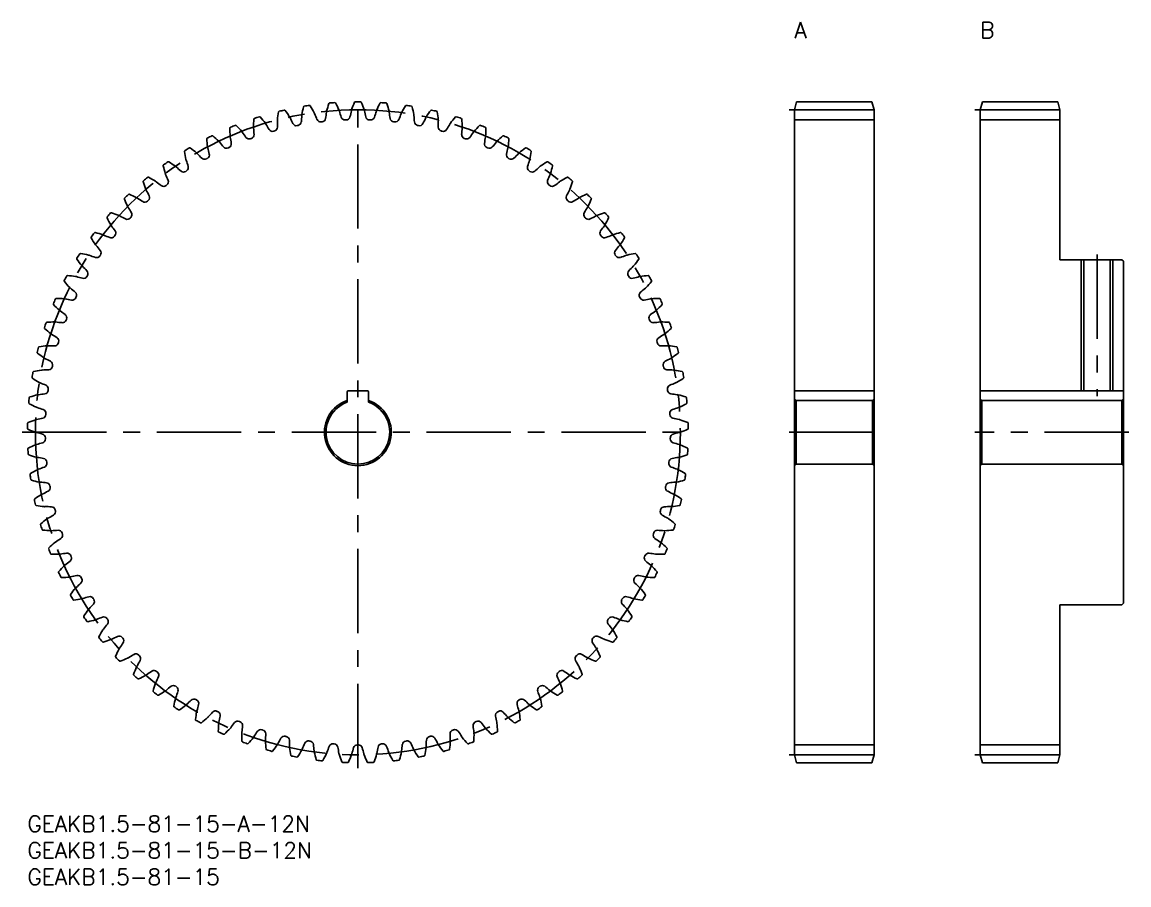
# Model space of a CAD drawing. Extents: x -1 to 207, y -13 to 150.
import ezdxf

# ---------------------------------------------------------------- set-up
doc = ezdxf.new("R2010")
doc.units = 0
doc.header["$LTSCALE"] = 0.5
doc.linetypes.add('CENTER', pattern=[50.8, 31.75, -6.35, 6.35, -6.35])
for name, color, linetype in [('MSM_CENTER', 1, 'CENTER'), ('MSM_CONTINUOUS', 7, 'CONTINUOUS'), ('MSM_NARROW', 5, 'CONTINUOUS'), ('MSM_PART_NUMBER', 7, 'CONTINUOUS')]:
    doc.layers.add(name, color=color, linetype=linetype)
doc.styles.get("Standard").update_dxf_attribs({"font": 'txt.shx', "height": 1, "bigfont": 'bigfont.shx'})

# ---------------------------------------------------------------- blocks, each defined once
blk = doc.blocks.new('*U2')
at = {"layer": 'MSM_PART_NUMBER'}
blk.add_text('GEAKB1.5-81-15-A-12N', height=3, dxfattribs=at).set_placement((0, -3))
blk = doc.blocks.new('*U3')
at = {"layer": 'MSM_PART_NUMBER'}
blk.add_text('GEAKB1.5-81-15-B-12N', height=3, dxfattribs=at).set_placement((0, -8))
blk = doc.blocks.new('*U4')
at = {"layer": 'MSM_PART_NUMBER'}
blk.add_text('GEAKB1.5-81-15', height=3, dxfattribs=at).set_placement((0, -13))
blk = doc.blocks.new('*U5')
at = {"layer": 'MSM_PART_NUMBER'}
blk.add_text('B', height=3, dxfattribs=at).set_placement((179.5, 146.5))
blk = doc.blocks.new('*U6')
at = {"layer": 'MSM_PART_NUMBER'}
blk.add_text('A', height=3, dxfattribs=at).set_placement((144.5, 146.5))

msp = doc.modelspace()

# ---------------------------------------------------------------- linework, layer by layer
at = {"layer": 'MSM_CENTER'}
for p, q in [((62.25, 9), (62.25, 135.5)), ((143.5, 133), (160.5, 133)), ((178.5, 133), (195.5, 133)), ((201.5, 105.75), (201.5, 79.05)), ((-1, 72.25), (125.5, 72.25)), ((143.5, 72.25), (160.5, 72.25)), ((207.5, 72.25), (178.5, 72.25)), ((143.5, 11.5), (160.5, 11.5)), ((178.5, 11.5), (195.5, 11.5))]:
    msp.add_line(p, q, dxfattribs=at)
msp.add_circle((62.25, 72.25), 60.75, dxfattribs=at)
at = {"layer": 'MSM_CONTINUOUS'}
for p, q in [((144.9, 134.5), (144.5, 133)), ((159.1, 134.5), (144.9, 134.5)), ((159.5, 133), (159.1, 134.5)), ((179.9, 134.5), (179.5, 133)), ((194.1, 134.5), (179.9, 134.5)), ((194.5, 133), (194.1, 134.5)), ((144.5, 133), (144.5, 11.5)), ((159.5, 11.5), (159.5, 133)), ((179.5, 133), (179.5, 11.5)), ((194.5, 104.75), (194.5, 133)), ((159.5, 131.12), (144.5, 131.12)), ((194.5, 131.12), (179.5, 131.12)), ((206.2, 104.75), (194.5, 104.75)), ((199.04, 104.75), (199.04, 80.05)), ((203.96, 104.75), (203.96, 80.05)), ((206.5, 104.45), (206.2, 104.75)), ((206.5, 40.05), (206.5, 104.45)), ((60.25, 77.91), (60.25, 79.85)), ((60.45, 80.05), (64.05, 80.05)), ((64.25, 79.85), (64.25, 77.91)), ((159.5, 80.05), (144.5, 80.05)), ((206.5, 80.05), (179.5, 80.05)), ((144.8, 78.25), (144.5, 78.55)), ((159.2, 78.25), (144.8, 78.25)), ((144.8, 78.25), (144.8, 66.25)), ((159.5, 78.55), (159.2, 78.25)), ((159.2, 78.25), (159.2, 66.25)), ((179.8, 78.25), (179.5, 78.55)), ((206.2, 78.25), (179.8, 78.25)), ((179.8, 78.25), (179.8, 66.25)), ((206.5, 78.55), (206.2, 78.25)), ((206.2, 78.25), (206.2, 66.25)), ((144.8, 66.25), (144.5, 65.95)), ((159.2, 66.25), (144.8, 66.25)), ((159.5, 65.95), (159.2, 66.25)), ((179.8, 66.25), (179.5, 65.95)), ((206.2, 66.25), (179.8, 66.25)), ((206.5, 65.95), (206.2, 66.25)), ((194.5, 11.5), (194.5, 39.75)), ((194.5, 39.75), (206.2, 39.75)), ((206.2, 39.75), (206.5, 40.05)), ((159.5, 13.38), (144.5, 13.38)), ((194.5, 13.38), (179.5, 13.38)), ((144.9, 10), (144.5, 11.5)), ((159.5, 11.5), (159.1, 10)), ((179.9, 10), (179.5, 11.5)), ((194.5, 11.5), (194.1, 10)), ((159.1, 10), (144.9, 10)), ((194.1, 10), (179.9, 10))]:
    msp.add_line(p, q, dxfattribs=at)
for centre, radius, start, end in [((71.64, 128.56), 20.25, 165.6987, 170), ((52.17, 133.53), 0.15, 99.3455, 165.6987), ((62.25, 72.25), 62.25, 98.4326, 99.3451), ((53.14, 133.68), 0.15, 32.0791, 98.4326), ((36.11, 123), 20.25, 27.7778, 32.0791), ((75.98, 127.66), 20.25, 161.2543, 165.5556), ((56.94, 134.12), 0.15, 94.9011, 161.2543), ((62.25, 72.25), 62.25, 93.9882, 94.9007), ((57.93, 134.2), 0.15, 27.6348, 93.9882), ((40.12, 124.88), 20.25, 23.3333, 27.6346), ((80.23, 126.43), 20.25, 156.8098, 161.1111), ((61.76, 134.35), 0.15, 90.4566, 156.8098), ((62.25, 72.25), 62.25, 89.5438, 90.4562), ((62.74, 134.35), 0.15, 23.19, 89.5437), ((44.27, 126.43), 20.25, 18.8889, 23.1902), ((84.38, 124.88), 20.25, 152.3654, 156.6667), ((66.57, 134.2), 0.15, 86.0118, 152.3654), ((62.25, 72.25), 62.25, 85.0993, 86.0118), ((67.56, 134.12), 0.15, 18.7457, 85.0993), ((48.52, 127.66), 20.25, 14.4444, 18.7457), ((88.39, 123), 20.25, 147.9209, 152.2222), ((71.36, 133.68), 0.15, 81.5674, 147.9209), ((62.25, 72.25), 62.25, 80.6549, 81.5674), ((72.33, 133.53), 0.15, 14.3013, 80.6549), ((52.86, 128.56), 20.25, 10, 14.3013), ((42.82, 131.23), 0.15, 108.234, 174.5876), ((62.25, 72.25), 62.25, 107.3215, 108.234), ((43.76, 131.53), 0.15, 40.968, 107.3215), ((28.58, 118.36), 20.25, 36.6667, 40.968), ((67.25, 129.12), 20.25, 170.1432, 174.4444), ((47.45, 132.56), 0.15, 103.7899, 170.1431), ((62.25, 72.25), 62.25, 102.8771, 103.7896), ((48.41, 132.79), 0.15, 36.5235, 102.8771), ((32.26, 120.83), 20.25, 32.2222, 36.5235), ((48.34, 130.96), 1.25, 24.3365, 32.2223), ((65.87, 138.89), 18, 204.3365, 208.197), ((33.7, 132.57), 18, 354.0253, 357.8857), ((52.93, 131.86), 1.25, 169.9999, 177.8857), ((52.93, 131.86), 1.25, 19.8921, 27.7779), ((71.02, 138.41), 18, 199.892, 203.7525), ((38.46, 134.6), 18, 349.5808, 353.4413), ((57.57, 132.4), 1.25, 165.5555, 173.4412), ((57.57, 132.4), 1.25, 15.4477, 23.3334), ((76.12, 137.53), 18, 195.4476, 199.3081), ((59.84, 131.83), 0.75, 199.3081, 272.3121), ((60.03, 131.83), 0.75, 272.1323, 345.1364), ((43.36, 136.26), 18, 345.1364, 348.9969), ((62.25, 132.59), 1.25, 161.111, 168.9968), ((62.25, 132.59), 1.25, 11.0032, 18.889), ((81.14, 136.26), 18, 191.0031, 194.8636), ((64.47, 131.83), 0.75, 194.8636, 267.8677), ((64.66, 131.83), 0.75, 267.6878, 340.6919), ((48.38, 137.53), 18, 340.6919, 344.5524), ((66.93, 132.4), 1.25, 156.6666, 164.5523), ((66.93, 132.4), 1.25, 6.5588, 14.4445), ((86.04, 134.6), 18, 186.5587, 190.4192), ((53.48, 138.41), 18, 336.2475, 340.108), ((71.57, 131.86), 1.25, 152.2221, 160.1079), ((71.57, 131.86), 1.25, 2.1143, 10.0001), ((90.8, 132.57), 18, 182.1143, 185.9747), ((58.63, 138.89), 18, 331.803, 335.6635), ((76.16, 130.96), 1.25, 147.7777, 155.6635), ((92.24, 120.83), 20.25, 143.4765, 147.7778), ((76.09, 132.79), 0.15, 77.1229, 143.4765), ((62.25, 72.25), 62.25, 76.2104, 77.1229), ((77.05, 132.56), 0.15, 9.857, 76.2104), ((57.25, 129.12), 20.25, 5.5556, 9.8568), ((95.92, 118.36), 20.25, 139.032, 143.3333), ((80.74, 131.53), 0.15, 72.6785, 139.032), ((62.25, 72.25), 62.25, 71.766, 72.6785), ((81.68, 131.23), 0.15, 5.4124, 71.766), ((58.4, 129.21), 20.25, 179.032, 183.3333), ((38.31, 129.55), 0.15, 112.6785, 179.032), ((62.25, 72.25), 62.25, 111.766, 112.6785), ((39.22, 129.92), 0.15, 45.4124, 111.766), ((25.11, 115.61), 20.25, 41.1111, 45.4124), ((62.83, 129.34), 20.25, 174.5876, 178.8889), ((43.83, 129.7), 1.25, 178.8888, 186.7746), ((24.72, 127.43), 18, 2.9141, 6.7746), ((43.83, 129.7), 1.25, 28.781, 36.6667), ((60.7, 138.97), 18, 208.7809, 212.6414), ((46.35, 129.72), 0.75, 285.4656, 358.4697), ((48.34, 130.96), 1.25, 174.4444, 182.3301), ((29.11, 130.18), 18, 358.4697, 2.3302), ((50.67, 130.74), 0.75, 208.197, 281.201), ((62.25, 72.25), 58.87, 101.0212, 101.201), ((50.85, 130.78), 0.75, 281.0212, 354.0253), ((55.24, 131.46), 0.75, 203.7525, 276.7566), ((62.25, 72.25), 58.87, 96.5768, 96.7566), ((55.42, 131.48), 0.75, 276.5768, 349.5808), ((62.25, 72.25), 58.87, 92.1323, 92.3121), ((62.25, 72.25), 58.87, 87.6879, 87.8677), ((69.08, 131.48), 0.75, 190.4192, 263.4232), ((62.25, 72.25), 58.87, 83.2434, 83.4232), ((69.26, 131.46), 0.75, 263.2434, 336.2475), ((73.65, 130.78), 0.75, 185.9747, 258.9788), ((62.25, 72.25), 58.87, 78.799, 78.9788), ((73.83, 130.74), 0.75, 258.7989, 331.803), ((95.39, 130.18), 18, 177.6698, 181.5303), ((76.16, 130.96), 1.25, 357.6699, 5.5556), ((78.15, 129.72), 0.75, 181.5303, 254.5344), ((63.8, 138.97), 18, 327.3586, 331.2191), ((80.67, 129.7), 1.25, 143.3333, 151.219), ((99.78, 127.43), 18, 173.2254, 177.0859), ((61.67, 129.34), 20.25, 1.1111, 5.4124), ((80.67, 129.7), 1.25, 353.2254, 1.1112), ((99.39, 115.61), 20.25, 134.5876, 138.8889), ((85.28, 129.92), 0.15, 68.234, 134.5876), ((62.25, 72.25), 62.25, 67.3215, 68.234), ((86.19, 129.55), 0.15, 0.968, 67.3215), ((66.1, 129.21), 20.25, 356.6667, 0.968), ((33.94, 127.52), 0.15, 117.1233, 183.4765), ((54, 128.74), 20.25, 183.4765, 187.7778), ((62.25, 72.25), 62.25, 116.2104, 117.1229), ((34.82, 127.96), 0.15, 49.8568, 116.2104), ((21.86, 112.6), 20.25, 45.5556, 49.8568), ((39.43, 128.1), 1.25, 183.3333, 191.219), ((20.55, 124.36), 18, 7.3586, 11.2191), ((39.43, 128.1), 1.25, 33.2254, 41.1112), ((55.53, 138.65), 18, 213.2254, 217.0859), ((41.77, 128.25), 0.75, 217.0859, 290.0899), ((62.25, 72.25), 58.87, 109.9101, 110.0899), ((41.94, 128.31), 0.75, 289.9101, 2.9141), ((46.17, 129.67), 0.75, 212.6414, 285.6455), ((62.25, 72.25), 58.87, 105.4656, 105.6455), ((62.25, 72.25), 58.87, 74.3545, 74.5344), ((78.33, 129.67), 0.75, 254.3545, 327.3586), ((82.56, 128.31), 0.75, 177.0859, 250.0899), ((62.25, 72.25), 58.87, 69.9101, 70.0899), ((82.73, 128.25), 0.75, 249.9101, 322.9141), ((68.97, 138.65), 18, 322.9141, 326.7746), ((85.07, 128.1), 1.25, 138.8888, 146.7746), ((103.95, 124.36), 18, 168.7809, 172.6414), ((85.07, 128.1), 1.25, 348.781, 356.6667), ((102.64, 112.6), 20.25, 130.1432, 134.4444), ((89.68, 127.96), 0.15, 63.7896, 130.1432), ((62.25, 72.25), 62.25, 62.8771, 63.7896), ((70.5, 128.74), 20.25, 352.2222, 356.5235), ((90.56, 127.52), 0.15, 356.5235, 62.8771), ((29.74, 125.16), 0.15, 121.5674, 187.9209), ((49.65, 127.93), 20.25, 187.9209, 192.2222), ((62.25, 72.25), 62.25, 120.6549, 121.5674), ((30.59, 125.67), 0.15, 54.3013, 120.6549), ((18.86, 109.35), 20.25, 50, 54.3013), ((35.17, 126.17), 1.25, 187.7777, 195.6635), ((16.64, 120.97), 18, 11.803, 15.6635), ((35.17, 126.17), 1.25, 37.6699, 45.5556), ((50.4, 137.93), 18, 217.6698, 221.5303), ((37.49, 126.49), 0.75, 221.5303, 294.5344), ((62.25, 72.25), 58.87, 114.3545, 114.5344), ((37.66, 126.57), 0.75, 294.3545, 7.3586), ((86.84, 126.57), 0.75, 172.6414, 245.6455), ((62.25, 72.25), 58.87, 65.4656, 65.6455), ((87.01, 126.49), 0.75, 245.4656, 318.4697), ((74.1, 137.93), 18, 318.4697, 322.3302), ((89.33, 126.17), 1.25, 134.4444, 142.3301), ((107.86, 120.97), 18, 164.3365, 168.197), ((89.33, 126.17), 1.25, 344.3365, 352.2223), ((105.64, 109.35), 20.25, 125.6987, 130), ((93.91, 125.67), 0.15, 59.3451, 125.6987), ((62.25, 72.25), 62.25, 58.4326, 59.3451), ((74.85, 127.93), 20.25, 347.7778, 352.0791), ((94.76, 125.16), 0.15, 352.0791, 58.4326), ((62.25, 72.25), 62.25, 125.0993, 126.0118), ((26.54, 123.06), 0.15, 58.7457, 125.0993), ((16.11, 105.87), 20.25, 54.4444, 58.7457), ((31.07, 123.91), 1.25, 192.2221, 200.1079), ((13, 117.29), 18, 16.2475, 20.108), ((31.07, 123.91), 1.25, 42.1143, 50.0001), ((45.35, 136.81), 18, 222.1143, 225.9747), ((33.36, 124.41), 0.75, 225.9747, 298.9788), ((62.25, 72.25), 58.87, 118.799, 118.9788), ((33.53, 124.5), 0.75, 298.799, 11.803), ((90.97, 124.5), 0.75, 168.197, 241.2009), ((62.25, 72.25), 58.87, 61.0212, 61.201), ((91.14, 124.41), 0.75, 241.0212, 314.0253), ((79.15, 136.81), 18, 314.0253, 317.8857), ((93.43, 123.91), 1.25, 129.9999, 137.8857), ((111.5, 117.29), 18, 159.892, 163.7525), ((93.43, 123.91), 1.25, 339.8921, 347.7779), ((108.39, 105.87), 20.25, 121.2543, 125.5556), ((97.96, 123.06), 0.15, 54.9007, 121.2543), ((62.25, 72.25), 62.25, 53.9882, 54.9007), ((25.74, 122.48), 0.15, 126.0118, 192.3654), ((45.37, 126.79), 20.25, 192.3654, 196.6667), ((27.17, 121.34), 1.25, 196.6666, 204.5523), ((27.17, 121.34), 1.25, 46.5588, 54.4445), ((40.4, 135.31), 18, 226.5587, 230.4192), ((29.41, 122.01), 0.75, 230.4192, 303.4232), ((62.25, 72.25), 58.87, 123.2434, 123.4232), ((29.56, 122.12), 0.75, 303.2434, 16.2475), ((94.94, 122.12), 0.75, 163.7525, 236.7565), ((62.25, 72.25), 58.87, 56.5768, 56.7566), ((95.09, 122.01), 0.75, 236.5767, 309.5808), ((84.1, 135.31), 18, 309.5808, 313.4413), ((97.33, 121.34), 1.25, 125.5555, 133.4412), ((97.33, 121.34), 1.25, 335.4477, 343.3334), ((79.13, 126.79), 20.25, 343.3333, 347.6346), ((98.76, 122.48), 0.15, 347.6346, 53.9882), ((21.96, 119.5), 0.15, 130.4566, 196.8098), ((41.2, 125.31), 20.25, 196.8098, 201.1111), ((62.25, 72.25), 62.25, 129.5438, 130.4562), ((22.71, 120.14), 0.15, 63.1902, 129.5438), ((13.65, 102.2), 20.25, 58.8889, 63.1902), ((23.47, 118.47), 1.25, 51.0032, 58.889), ((35.58, 133.43), 18, 231.0031, 234.8636), ((9.66, 113.34), 18, 20.6919, 24.5524), ((25.8, 119.43), 0.75, 307.6879, 20.6919), ((98.7, 119.43), 0.75, 159.3081, 232.3121), ((114.84, 113.34), 18, 155.4476, 159.3081), ((88.92, 133.43), 18, 305.1364, 308.9969), ((101.03, 118.47), 1.25, 121.111, 128.9968), ((110.85, 102.2), 20.25, 116.8098, 121.1111), ((101.79, 120.14), 0.15, 50.4562, 116.8098), ((62.25, 72.25), 62.25, 49.5438, 50.4562), ((83.3, 125.31), 20.25, 338.8889, 343.1902), ((102.54, 119.5), 0.15, 343.1902, 49.5438), ((62.25, 72.25), 62.25, 133.9882, 134.9007), ((19.12, 116.93), 0.15, 67.6346, 133.9882), ((11.47, 98.34), 20.25, 63.3333, 67.6346), ((23.47, 118.47), 1.25, 201.111, 208.9968), ((6.63, 109.14), 18, 25.1364, 28.9969), ((22.25, 116.47), 0.75, 312.1323, 25.1364), ((25.65, 119.32), 0.75, 234.8636, 307.8677), ((62.25, 72.25), 58.87, 127.6879, 127.8677), ((62.25, 72.25), 58.87, 52.1323, 52.3121), ((98.85, 119.32), 0.75, 232.1323, 305.1364), ((102.25, 116.47), 0.75, 154.8636, 227.8676), ((117.87, 109.14), 18, 151.0031, 154.8636), ((101.03, 118.47), 1.25, 331.0032, 338.889), ((113.03, 98.34), 20.25, 112.3654, 116.6667), ((105.38, 116.93), 0.15, 46.0118, 112.3654), ((62.25, 72.25), 62.25, 45.0993, 46.0118), ((18.41, 116.24), 0.15, 134.9007, 201.2543), ((37.15, 123.52), 20.25, 201.2543, 205.5556), ((20, 115.33), 1.25, 205.5555, 213.4412), ((20, 115.33), 1.25, 55.4477, 63.3334), ((30.92, 131.18), 18, 235.4476, 239.3081), ((22.11, 116.34), 0.75, 239.3081, 312.3121), ((62.25, 72.25), 58.87, 132.1323, 132.3121), ((62.25, 72.25), 58.87, 47.6879, 47.8677), ((102.39, 116.34), 0.75, 227.6878, 300.6919), ((93.58, 131.18), 18, 300.6919, 304.5524), ((104.5, 115.33), 1.25, 116.6666, 124.5523), ((104.5, 115.33), 1.25, 326.5588, 334.4445), ((87.35, 123.52), 20.25, 334.4444, 338.7457), ((106.09, 116.24), 0.15, 338.7457, 45.0993), ((15.14, 112.71), 0.15, 139.3451, 205.6987), ((33.25, 121.42), 20.25, 205.6987, 210), ((62.25, 72.25), 62.25, 138.4326, 139.3451), ((15.79, 113.45), 0.15, 72.0791, 138.4326), ((9.6, 94.33), 20.25, 67.7778, 72.0791), ((16.79, 111.92), 1.25, 59.8921, 67.7779), ((26.44, 128.57), 18, 239.892, 243.7525), ((3.94, 104.72), 18, 29.5808, 33.4413), ((62.25, 72.25), 58.87, 136.5768, 136.7566), ((18.94, 113.24), 0.75, 316.5768, 29.5808), ((105.56, 113.24), 0.75, 150.4192, 223.4232), ((120.56, 104.72), 18, 146.5587, 150.4192), ((62.25, 72.25), 58.87, 43.2434, 43.4232), ((98.06, 128.57), 18, 296.2475, 300.108), ((107.71, 111.92), 1.25, 112.2221, 120.1079), ((114.9, 94.33), 20.25, 107.9209, 112.2222), ((108.71, 113.45), 0.15, 41.5674, 107.9209), ((91.25, 121.42), 20.25, 330, 334.3013), ((62.25, 72.25), 62.25, 40.6549, 41.5674), ((109.36, 112.71), 0.15, 334.3013, 40.6549), ((16.79, 111.92), 1.25, 209.9999, 217.8857), ((1.6, 100.1), 18, 34.0253, 37.8857), ((18.82, 113.1), 0.75, 243.7525, 316.7566), ((105.68, 113.1), 0.75, 223.2434, 296.2475), ((122.9, 100.1), 18, 142.1143, 145.9747), ((107.71, 111.92), 1.25, 322.1143, 330.0001), ((12.14, 108.94), 0.15, 143.7896, 210.1432), ((29.53, 119.03), 20.25, 210.1432, 214.4444), ((62.25, 72.25), 62.25, 142.8771, 143.7896), ((12.74, 109.73), 0.15, 76.5237, 142.8771), ((8.05, 90.18), 20.25, 72.2222, 76.5235), ((13.85, 108.28), 1.25, 64.3365, 72.2223), ((22.19, 125.63), 18, 244.3365, 248.197), ((15.78, 109.61), 0.75, 248.197, 321.201), ((62.25, 72.25), 58.87, 141.0212, 141.201), ((15.9, 109.76), 0.75, 321.0212, 34.0253), ((108.6, 109.76), 0.75, 145.9747, 218.9788), ((62.25, 72.25), 58.87, 38.799, 38.9788), ((108.72, 109.61), 0.75, 218.7989, 291.803), ((102.31, 125.63), 18, 291.803, 295.6635), ((110.65, 108.28), 1.25, 107.7777, 115.6635), ((116.45, 90.18), 20.25, 103.4765, 107.7778), ((94.97, 119.03), 20.25, 325.5556, 329.8568), ((111.76, 109.73), 0.15, 37.1229, 103.4765), ((62.25, 72.25), 62.25, 36.2104, 37.1229), ((112.36, 108.94), 0.15, 329.8568, 36.2104), ((13.85, 108.28), 1.25, 214.4444, 222.3301), ((-0.37, 95.32), 18, 38.4697, 42.3302), ((13.13, 106.05), 0.75, 325.4656, 38.4697), ((111.37, 106.05), 0.75, 141.5303, 214.5344), ((124.87, 95.32), 18, 137.6698, 141.5303), ((110.65, 108.28), 1.25, 317.6699, 325.5556), ((9.45, 104.94), 0.15, 148.234, 214.5876), ((62.25, 72.25), 62.25, 147.3215, 148.234), ((26, 116.35), 20.25, 214.5876, 218.8889), ((9.98, 105.78), 0.15, 80.968, 147.3215), ((6.82, 85.93), 20.25, 76.6667, 80.968), ((11.21, 104.42), 1.25, 68.781, 76.6667), ((18.17, 122.36), 18, 248.7809, 252.6414), ((13.03, 105.9), 0.75, 252.6414, 325.6455), ((62.25, 72.25), 58.87, 145.4656, 145.6455), ((62.25, 72.25), 58.87, 34.3545, 34.5344), ((111.47, 105.9), 0.75, 214.3545, 287.3586), ((106.33, 122.36), 18, 287.3586, 291.2191), ((113.29, 104.42), 1.25, 103.3333, 111.219), ((117.68, 85.93), 20.25, 99.032, 103.3333), ((98.5, 116.35), 20.25, 321.1111, 325.4124), ((114.52, 105.78), 0.15, 32.6785, 99.032), ((62.25, 72.25), 62.25, 31.766, 32.6785), ((115.05, 104.94), 0.15, 325.4124, 31.766), ((11.21, 104.42), 1.25, 218.8888, 226.7746), ((-1.97, 90.4), 18, 42.9141, 46.7746), ((10.66, 102.14), 0.75, 329.9101, 42.9141), ((113.84, 102.14), 0.75, 137.0859, 210.0898), ((126.47, 90.4), 18, 133.2254, 137.0859), ((113.29, 104.42), 1.25, 313.2254, 321.1112), ((7.08, 100.75), 0.15, 152.6788, 219.032), ((62.25, 72.25), 62.25, 151.766, 152.6785), ((22.69, 113.41), 20.25, 219.032, 223.3333), ((7.54, 101.63), 0.15, 85.4124, 151.766), ((5.93, 81.59), 20.25, 81.1111, 85.4124), ((8.87, 100.37), 1.25, 73.2254, 81.1112), ((14.42, 118.8), 18, 253.2254, 257.0859), ((10.57, 101.98), 0.75, 257.0859, 330.0899), ((62.25, 72.25), 58.87, 149.9101, 150.0899), ((62.25, 72.25), 58.87, 29.9101, 30.0899), ((113.93, 101.98), 0.75, 209.9101, 282.9141), ((110.08, 118.8), 18, 282.9141, 286.7746), ((115.63, 100.37), 1.25, 98.8888, 106.7746), ((118.57, 81.59), 20.25, 94.5876, 98.8889), ((101.81, 113.41), 20.25, 316.6667, 320.968), ((116.96, 101.63), 0.15, 28.234, 94.5876), ((62.25, 72.25), 62.25, 27.3215, 28.234), ((117.42, 100.75), 0.15, 320.968, 27.3215), ((8.87, 100.37), 1.25, 223.3333, 231.219), ((-3.19, 85.37), 18, 47.3586, 51.2191), ((8.5, 98.06), 0.75, 334.3545, 47.3586), ((116, 98.06), 0.75, 132.6414, 205.6455), ((127.69, 85.37), 18, 128.7809, 132.6414), ((115.63, 100.37), 1.25, 308.781, 316.6667), ((5.03, 96.39), 0.15, 157.1233, 223.4765), ((62.25, 72.25), 62.25, 156.2104, 157.1229), ((19.62, 110.22), 20.25, 223.4765, 227.7778), ((5.43, 97.3), 0.15, 89.8568, 156.2104), ((5.38, 77.2), 20.25, 85.5556, 89.8568), ((6.85, 96.15), 1.25, 77.6699, 85.5556), ((10.96, 114.95), 18, 257.6698, 261.5303), ((8.42, 97.89), 0.75, 261.5303, 334.5344), ((62.25, 72.25), 58.87, 154.3545, 154.5344), ((62.25, 72.25), 58.87, 25.4656, 25.6455), ((116.08, 97.89), 0.75, 205.4656, 278.4697), ((113.54, 114.95), 18, 278.4697, 282.3302), ((117.65, 96.15), 1.25, 94.4444, 102.3301), ((119.12, 77.2), 20.25, 90.1432, 94.4444), ((104.88, 110.22), 20.25, 312.2222, 316.5235), ((119.07, 97.3), 0.15, 23.7896, 90.1432), ((62.25, 72.25), 62.25, 22.8771, 23.7896), ((119.47, 96.39), 0.15, 316.5235, 22.8771), ((6.85, 96.15), 1.25, 227.7777, 235.6635), ((-4.01, 80.26), 18, 51.803, 55.6635), ((6.66, 93.81), 0.75, 338.799, 51.803), ((117.84, 93.81), 0.75, 128.197, 201.2009), ((128.51, 80.26), 18, 124.3365, 128.197), ((117.65, 96.15), 1.25, 304.3365, 312.2223), ((62.25, 72.25), 62.25, 160.6549, 161.5674), ((3.34, 91.89), 0.15, 161.5674, 227.9209), ((16.81, 106.8), 20.25, 227.9209, 232.2222), ((3.66, 92.82), 0.15, 94.3013, 160.6549), ((5.16, 72.78), 20.25, 90, 94.3013), ((5.16, 91.78), 1.25, 82.1143, 90.0001), ((7.8, 110.85), 18, 262.1143, 265.9747), ((6.59, 93.64), 0.75, 265.9747, 338.9788), ((62.25, 72.25), 58.87, 158.799, 158.9788), ((62.25, 72.25), 58.87, 21.0212, 21.201), ((117.91, 93.64), 0.75, 201.0212, 274.0253), ((116.7, 110.85), 18, 274.0253, 277.8857), ((119.34, 91.78), 1.25, 89.9999, 97.8857), ((119.34, 72.78), 20.25, 85.6987, 90), ((107.69, 106.8), 20.25, 307.7778, 312.0791), ((120.84, 92.82), 0.15, 19.3451, 85.6987), ((62.25, 72.25), 62.25, 18.4326, 19.3451), ((121.16, 91.89), 0.15, 312.0791, 18.4326), ((5.16, 91.78), 1.25, 232.2221, 240.1079), ((-4.43, 75.1), 18, 56.2475, 60.108), ((5.16, 89.44), 0.75, 343.2434, 56.2475), ((119.34, 89.44), 0.75, 123.7525, 196.7565), ((128.93, 75.1), 18, 119.892, 123.7525), ((119.34, 91.78), 1.25, 299.8921, 307.7779), ((62.25, 72.25), 62.25, 165.0993, 166.0118), ((2.24, 88.22), 0.15, 98.7457, 165.0993), ((5.29, 68.35), 20.25, 94.4444, 98.7457), ((3.82, 87.3), 1.25, 86.5588, 94.4445), ((4.98, 106.51), 18, 266.5587, 270.4192), ((5.1, 89.26), 0.75, 270.4192, 343.4232), ((62.25, 72.25), 58.87, 163.2434, 163.4232), ((62.25, 72.25), 58.87, 16.5768, 16.7566), ((119.4, 89.26), 0.75, 196.5767, 269.5808), ((119.52, 106.51), 18, 269.5808, 273.4413), ((120.68, 87.3), 1.25, 85.5555, 93.4412), ((119.21, 68.35), 20.25, 81.2543, 85.5556), ((122.26, 88.22), 0.15, 14.9007, 81.2543), ((62.25, 72.25), 62.25, 13.9882, 14.9007), ((1.99, 87.26), 0.15, 166.0122, 232.3654), ((14.27, 103.18), 20.25, 232.3654, 236.6667), ((3.82, 87.3), 1.25, 236.6666, 244.5523), ((-4.45, 69.92), 18, 60.6919, 64.5524), ((4, 84.96), 0.75, 347.6879, 60.6919), ((120.5, 84.96), 0.75, 119.3081, 192.3121), ((128.95, 69.92), 18, 115.4476, 119.3081), ((120.68, 87.3), 1.25, 295.4477, 303.3334), ((110.23, 103.18), 20.25, 303.3333, 307.6346), ((122.51, 87.26), 0.15, 307.6348, 13.9882), ((62.25, 72.25), 62.25, 169.5438, 170.4562), ((1.18, 83.52), 0.15, 103.1902, 169.5438), ((5.77, 63.95), 20.25, 98.8889, 103.1902), ((2.83, 82.73), 1.25, 91.0032, 98.889), ((2.49, 101.97), 18, 271.0031, 274.8636), ((3.96, 84.78), 0.75, 274.8636, 347.8677), ((62.25, 72.25), 58.87, 167.6879, 167.8677), ((62.25, 72.25), 58.87, 12.1323, 12.3121), ((120.54, 84.78), 0.75, 192.1323, 265.1364), ((122.01, 101.97), 18, 265.1364, 268.9969), ((121.67, 82.73), 1.25, 81.111, 88.9968), ((118.73, 63.95), 20.25, 76.8098, 81.1111), ((123.32, 83.52), 0.15, 10.4562, 76.8098), ((62.25, 72.25), 62.25, 9.5438, 10.4562), ((1.01, 82.55), 0.15, 170.4562, 236.8098), ((12.01, 99.37), 20.25, 236.8098, 241.1111), ((2.83, 82.73), 1.25, 241.111, 248.9968), ((-4.07, 64.76), 18, 65.1364, 68.9969), ((128.57, 64.76), 18, 111.0031, 114.8636), ((121.67, 82.73), 1.25, 291.0032, 298.889), ((112.49, 99.37), 20.25, 298.8889, 303.1902), ((123.49, 82.55), 0.15, 303.1902, 9.5438), ((6.58, 59.6), 20.25, 103.3333, 107.6346), ((2.2, 78.09), 1.25, 95.4477, 103.3334), ((0.37, 97.25), 18, 275.4476, 279.3081), ((3.16, 80.23), 0.75, 279.3081, 352.3121), ((3.19, 80.41), 0.75, 352.1323, 65.1364), ((62.25, 72.25), 58.87, 172.1323, 172.3121), ((60.45, 79.85), 0.2, 90, 180), ((64.05, 79.85), 0.2, 0, 90), ((121.31, 80.41), 0.75, 114.8636, 187.8676), ((62.25, 72.25), 58.87, 7.6879, 7.8677), ((121.34, 80.23), 0.75, 187.6878, 260.6919), ((124.13, 97.25), 18, 260.6919, 264.5524), ((122.3, 78.09), 1.25, 76.6666, 84.5523), ((117.92, 59.6), 20.25, 72.3654, 76.6667), ((62.25, 72.25), 62.25, 173.9882, 174.9007), ((0.4, 77.77), 0.15, 174.9011, 241.2543), ((10.06, 95.39), 20.25, 241.2543, 245.5556), ((0.49, 78.75), 0.15, 107.6346, 173.9882), ((62.25, 72.25), 6.3, 108.5094, 71.4906), ((62.25, 72.25), 6, 109.4712, 70.5288), ((114.44, 95.39), 20.25, 294.4444, 298.7457), ((124.01, 78.75), 0.15, 6.0118, 72.3654), ((62.25, 72.25), 62.25, 5.0993, 6.0118), ((124.1, 77.77), 0.15, 298.7457, 5.0993), ((2.2, 78.09), 1.25, 245.5555, 253.4412), ((-3.29, 59.64), 18, 69.5808, 73.4413), ((2.72, 75.62), 0.75, 283.7525, 356.7566), ((2.73, 75.81), 0.75, 356.5768, 69.5808), ((62.25, 72.25), 58.87, 176.5768, 176.7566), ((121.77, 75.81), 0.75, 110.4192, 183.4232), ((62.25, 72.25), 58.87, 3.2434, 3.4232), ((121.78, 75.62), 0.75, 183.2434, 256.2475), ((127.79, 59.64), 18, 106.5587, 110.4192), ((122.3, 78.09), 1.25, 286.5588, 294.4445), ((62.25, 72.25), 62.25, 178.4326, 179.3451), ((0.17, 73.95), 0.15, 112.0791, 178.4326), ((7.73, 55.32), 20.25, 107.7778, 112.0791), ((1.93, 73.42), 1.25, 99.8921, 107.7779), ((-1.38, 92.38), 18, 279.892, 283.7525), ((125.88, 92.38), 18, 256.2475, 260.108), ((122.57, 73.42), 1.25, 72.2221, 80.1079), ((116.77, 55.32), 20.25, 67.9209, 72.2222), ((124.33, 73.95), 0.15, 1.5674, 67.9209), ((62.25, 72.25), 62.25, 0.6549, 1.5674), ((0.15, 72.96), 0.15, 179.3455, 245.6987), ((8.43, 91.28), 20.25, 245.6987, 250), ((1.93, 73.42), 1.25, 249.9999, 257.8857), ((-2.11, 54.6), 18, 74.0253, 77.8857), ((2.63, 71.19), 0.75, 1.0212, 74.0253), ((2.64, 71), 0.75, 288.197, 1.201), ((62.25, 72.25), 58.87, 181.0212, 181.201), ((62.25, 72.25), 58.87, 358.799, 358.9788), ((121.86, 71), 0.75, 178.7989, 251.803), ((121.87, 71.19), 0.75, 105.9747, 178.9788), ((126.61, 54.6), 18, 102.1143, 105.9747), ((122.57, 73.42), 1.25, 282.1143, 290.0001), ((116.07, 91.28), 20.25, 290, 294.3013), ((124.35, 72.96), 0.15, 294.3015, 0.6549), ((0.23, 69.13), 0.15, 116.5235, 182.8771), ((62.25, 72.25), 62.25, 182.8771, 183.7896), ((9.2, 51.15), 20.25, 112.2222, 116.5235), ((2.02, 68.74), 1.25, 104.3365, 112.2223), ((-2.75, 87.39), 18, 284.3365, 288.197), ((127.25, 87.39), 18, 251.803, 255.6635), ((122.48, 68.74), 1.25, 67.7777, 75.6635), ((115.3, 51.15), 20.25, 63.4765, 67.7778), ((124.27, 69.13), 0.15, 357.1229, 63.4765), ((62.25, 72.25), 62.25, 356.2104, 357.1229), ((0.29, 68.15), 0.15, 183.7899, 250.1432), ((7.11, 87.05), 20.25, 250.1432, 254.4444), ((2.02, 68.74), 1.25, 254.4444, 262.3301), ((-0.55, 49.67), 18, 78.4697, 82.3302), ((2.9, 66.57), 0.75, 5.4656, 78.4697), ((121.6, 66.57), 0.75, 101.5303, 174.5344), ((125.05, 49.67), 18, 97.6698, 101.5303), ((122.48, 68.74), 1.25, 277.6699, 285.5556), ((117.39, 87.05), 20.25, 285.5556, 289.8568), ((124.21, 68.15), 0.15, 289.857, 356.2104), ((11, 47.1), 20.25, 116.6667, 120.968), ((2.47, 64.08), 1.25, 108.781, 116.6667), ((-3.73, 82.31), 18, 288.7809, 292.6414), ((2.91, 66.38), 0.75, 292.6414, 5.6455), ((62.25, 72.25), 58.87, 185.4656, 185.6455), ((62.25, 72.25), 58.87, 354.3545, 354.5344), ((121.59, 66.38), 0.75, 174.3545, 247.3586), ((128.23, 82.31), 18, 247.3586, 251.2191), ((122.03, 64.08), 1.25, 63.3333, 71.219), ((113.5, 47.1), 20.25, 59.032, 63.3333), ((0.66, 64.34), 0.15, 120.968, 187.3215), ((62.25, 72.25), 62.25, 187.3215, 188.234), ((0.79, 63.36), 0.15, 188.234, 254.5876), ((6.13, 82.73), 20.25, 254.5876, 258.8889), ((2.47, 64.08), 1.25, 258.8888, 266.7746), ((1.39, 44.87), 18, 82.9141, 86.7746), ((3.51, 61.99), 0.75, 9.9101, 82.9141), ((120.99, 61.99), 0.75, 97.0859, 170.0899), ((123.11, 44.87), 18, 93.2254, 97.0859), ((122.03, 64.08), 1.25, 273.2254, 281.1112), ((118.37, 82.73), 20.25, 281.1111, 285.4124), ((123.71, 63.36), 0.15, 285.4124, 351.766), ((62.25, 72.25), 62.25, 351.766, 352.6785), ((123.84, 64.34), 0.15, 352.6785, 59.032), ((13.1, 43.21), 20.25, 121.1111, 125.4124), ((3.28, 59.48), 1.25, 113.2254, 121.1112), ((-4.31, 77.16), 18, 293.2254, 297.0859), ((3.55, 61.8), 0.75, 297.0859, 10.0898), ((62.25, 72.25), 58.87, 189.9101, 190.0899), ((120.95, 61.8), 0.75, 169.9101, 242.9141), ((62.25, 72.25), 58.87, 349.9101, 350.0899), ((128.81, 77.16), 18, 242.9141, 246.7746), ((121.22, 59.48), 1.25, 58.8888, 66.7746), ((111.4, 43.21), 20.25, 54.5876, 58.8889), ((1.45, 59.59), 0.15, 125.4124, 191.766), ((62.25, 72.25), 62.25, 191.766, 192.6785), ((1.66, 58.62), 0.15, 192.6785, 259.032), ((5.49, 78.35), 20.25, 259.032, 263.3333), ((119.01, 78.35), 20.25, 276.6667, 280.968), ((122.84, 58.62), 0.15, 280.968, 347.3215), ((62.25, 72.25), 62.25, 347.3215, 348.234), ((123.05, 59.59), 0.15, 348.234, 54.5876), ((3.28, 59.48), 1.25, 263.3333, 271.219), ((3.69, 40.24), 18, 87.3586, 91.2191), ((-4.49, 71.99), 18, 297.6698, 301.5303), ((4.49, 57.47), 0.75, 14.3545, 87.3586), ((4.53, 57.29), 0.75, 301.5303, 14.5343), ((62.25, 72.25), 58.87, 194.3545, 194.5344), ((119.97, 57.29), 0.75, 165.4656, 238.4697), ((62.25, 72.25), 58.87, 345.4656, 345.6455), ((120.01, 57.47), 0.75, 92.6414, 165.6454), ((128.99, 71.99), 18, 238.4697, 242.3302), ((120.81, 40.24), 18, 88.7809, 92.6414), ((121.22, 59.48), 1.25, 268.781, 276.6667), ((2.62, 54.91), 0.15, 129.8568, 196.2104), ((62.25, 72.25), 62.25, 196.2104, 197.1229), ((15.5, 39.48), 20.25, 125.5556, 129.8568), ((4.45, 54.95), 1.25, 117.6699, 125.5556), ((120.05, 54.95), 1.25, 54.4444, 62.3301), ((109, 39.48), 20.25, 50.1432, 54.4444), ((62.25, 72.25), 62.25, 342.8771, 343.7896), ((121.88, 54.91), 0.15, 343.7896, 50.1432), ((2.9, 53.97), 0.15, 197.1229, 263.4765), ((5.19, 73.94), 20.25, 263.4765, 267.7778), ((4.45, 54.95), 1.25, 267.7777, 275.6635), ((6.35, 35.79), 18, 91.803, 95.6635), ((-4.27, 66.82), 18, 302.1143, 305.9747), ((5.81, 53.04), 0.75, 18.799, 91.803), ((5.87, 52.86), 0.75, 305.9747, 18.9787), ((62.25, 72.25), 58.87, 198.799, 198.9788), ((118.63, 52.86), 0.75, 161.0212, 234.0253), ((62.25, 72.25), 58.87, 341.0212, 341.201), ((118.69, 53.04), 0.75, 88.197, 161.2009), ((128.77, 66.82), 18, 234.0253, 237.8857), ((118.15, 35.79), 18, 84.3365, 88.197), ((120.05, 54.95), 1.25, 264.3365, 272.2223), ((119.31, 73.94), 20.25, 272.2222, 276.5235), ((121.6, 53.97), 0.15, 276.5235, 342.8771), ((4.14, 50.34), 0.15, 134.3013, 200.6549), ((62.25, 72.25), 62.25, 200.6549, 201.5674), ((18.18, 35.96), 20.25, 130, 134.3013), ((5.96, 50.52), 1.25, 122.1143, 130.0001), ((118.54, 50.52), 1.25, 49.9999, 57.8857), ((106.32, 35.96), 20.25, 45.6987, 50), ((62.25, 72.25), 62.25, 338.4326, 339.3451), ((120.36, 50.34), 0.15, 339.3451, 45.6987), ((4.5, 49.42), 0.15, 201.5674, 267.9209), ((5.23, 69.51), 20.25, 267.9209, 272.2222), ((5.96, 50.52), 1.25, 272.2221, 280.1079), ((9.34, 31.57), 18, 96.2475, 100.108), ((-3.65, 61.68), 18, 306.5587, 310.4192), ((7.46, 48.72), 0.75, 23.2434, 96.2475), ((7.54, 48.55), 0.75, 310.4192, 23.4232), ((62.25, 72.25), 58.87, 203.2434, 203.4232), ((116.96, 48.55), 0.75, 156.5767, 229.5808), ((62.25, 72.25), 58.87, 336.5768, 336.7566), ((117.04, 48.72), 0.75, 83.7525, 156.7565), ((128.15, 61.68), 18, 229.5808, 233.4413), ((115.16, 31.57), 18, 79.892, 83.7525), ((118.54, 50.52), 1.25, 259.8921, 267.7779), ((119.27, 69.51), 20.25, 267.7778, 272.0791), ((120, 49.42), 0.15, 272.0791, 338.4326), ((6.01, 45.91), 0.15, 138.7457, 205.0993), ((21.12, 32.65), 20.25, 134.4444, 138.7457), ((7.82, 46.22), 1.25, 126.5588, 134.4445), ((116.68, 46.22), 1.25, 45.5555, 53.4412), ((103.38, 32.65), 20.25, 41.2543, 45.5556), ((118.49, 45.91), 0.15, 334.9007, 41.2543), ((62.25, 72.25), 62.25, 205.0993, 206.0118), ((6.44, 45.02), 0.15, 206.0118, 272.3654), ((5.61, 65.1), 20.25, 272.3654, 276.6667), ((7.82, 46.22), 1.25, 276.6666, 284.5523), ((12.65, 27.59), 18, 100.6919, 104.5524), ((-2.63, 56.61), 18, 311.0031, 314.8636), ((9.45, 44.54), 0.75, 27.6879, 100.6919), ((9.54, 44.38), 0.75, 314.8636, 27.8677), ((62.25, 72.25), 58.87, 207.6879, 207.8677), ((114.96, 44.38), 0.75, 152.1323, 225.1364), ((62.25, 72.25), 58.87, 332.1323, 332.3121), ((115.05, 44.54), 0.75, 79.3081, 152.3121), ((127.13, 56.61), 18, 225.1364, 228.9969), ((111.85, 27.59), 18, 75.4476, 79.3081), ((116.68, 46.22), 1.25, 255.4477, 263.3334), ((118.89, 65.1), 20.25, 263.3333, 267.6346), ((118.06, 45.02), 0.15, 267.6346, 333.9882), ((62.25, 72.25), 62.25, 333.9882, 334.9007), ((8.22, 41.63), 0.15, 143.1902, 209.5438), ((24.32, 29.59), 20.25, 138.8889, 143.1902), ((10, 42.08), 1.25, 131.0032, 138.889), ((114.5, 42.08), 1.25, 41.111, 48.9968), ((100.18, 29.59), 20.25, 36.8098, 41.1111), ((116.28, 41.63), 0.15, 330.4562, 36.8098), ((62.25, 72.25), 62.25, 209.5438, 210.4562), ((8.72, 40.77), 0.15, 210.4562, 276.8098), ((6.34, 60.73), 20.25, 276.8098, 281.1111), ((10, 42.08), 1.25, 281.111, 288.9968), ((16.26, 23.89), 18, 105.1364, 108.9969), ((11.76, 40.54), 0.75, 32.1323, 105.1364), ((-1.22, 51.63), 18, 315.4476, 319.3081), ((62.25, 72.25), 58.87, 212.1323, 212.3121), ((11.86, 40.38), 0.75, 319.3081, 32.3121), ((112.64, 40.38), 0.75, 147.6878, 220.6919), ((62.25, 72.25), 58.87, 327.6879, 327.8677), ((125.72, 51.63), 18, 220.6919, 224.5524), ((112.74, 40.54), 0.75, 74.8636, 147.8677), ((108.24, 23.89), 18, 71.0031, 74.8636), ((114.5, 42.08), 1.25, 251.0032, 258.889), ((118.16, 60.73), 20.25, 258.8889, 263.1902), ((115.78, 40.77), 0.15, 263.1902, 329.5438), ((62.25, 72.25), 62.25, 329.5438, 330.4562), ((10.76, 37.53), 0.15, 147.6346, 213.9882), ((27.74, 26.77), 20.25, 143.3333, 147.6346), ((12.49, 38.12), 1.25, 135.4477, 143.3334), ((112.01, 38.12), 1.25, 36.6666, 44.5523), ((96.76, 26.77), 20.25, 32.3654, 36.6667), ((113.74, 37.53), 0.15, 326.0118, 32.3654), ((62.25, 72.25), 62.25, 213.9882, 214.9007), ((11.32, 36.72), 0.15, 214.9007, 281.2543), ((7.4, 56.43), 20.25, 281.2543, 285.5556), ((12.49, 38.12), 1.25, 285.5555, 293.4412), ((20.15, 20.47), 18, 109.5808, 113.4413), ((14.37, 36.72), 0.75, 36.5768, 109.5808), ((0.57, 46.77), 18, 319.892, 323.7525), ((62.25, 72.25), 58.87, 216.5768, 216.7566), ((14.48, 36.57), 0.75, 323.7525, 36.7566), ((110.02, 36.57), 0.75, 143.2434, 216.2475), ((62.25, 72.25), 58.87, 323.2434, 323.4232), ((123.93, 46.77), 18, 216.2475, 220.108), ((110.13, 36.72), 0.75, 70.4192, 143.4232), ((104.35, 20.47), 18, 66.5587, 70.4192), ((112.01, 38.12), 1.25, 246.5588, 254.4445), ((117.1, 56.43), 20.25, 254.4444, 258.7457), ((113.18, 36.72), 0.15, 258.7457, 325.0993), ((62.25, 72.25), 62.25, 325.0993, 326.0118), ((13.6, 33.65), 0.15, 152.0791, 218.4326), ((31.36, 24.24), 20.25, 147.7778, 152.0791), ((62.25, 72.25), 62.25, 218.4326, 219.3451), ((15.29, 34.37), 1.25, 139.8921, 147.7779), ((24.29, 17.36), 18, 114.0253, 117.8857), ((17.26, 33.12), 0.75, 41.0212, 114.0253), ((62.25, 72.25), 58.87, 221.0212, 221.201), ((17.39, 32.97), 0.75, 328.197, 41.201), ((107.11, 32.97), 0.75, 138.799, 211.803), ((62.25, 72.25), 58.87, 318.799, 318.9788), ((107.24, 33.12), 0.75, 65.9747, 138.9788), ((100.21, 17.36), 18, 62.1143, 65.9747), ((109.21, 34.37), 1.25, 32.2221, 40.1079), ((93.14, 24.24), 20.25, 27.9209, 32.2222), ((62.25, 72.25), 62.25, 320.6549, 321.5674), ((110.9, 33.65), 0.15, 321.5674, 27.9209), ((14.23, 32.88), 0.15, 219.3451, 285.6987), ((8.79, 52.23), 20.25, 285.6987, 290), ((15.29, 34.37), 1.25, 289.9999, 297.8857), ((35.18, 21.99), 20.25, 152.2222, 156.5235), ((18.36, 30.85), 1.25, 144.3365, 152.2223), ((2.73, 42.07), 18, 324.3365, 328.197), ((121.77, 42.07), 18, 211.803, 215.6635), ((106.14, 30.85), 1.25, 27.7777, 35.6635), ((89.32, 21.99), 20.25, 23.4765, 27.7778), ((109.21, 34.37), 1.25, 242.1143, 250.0001), ((115.71, 52.23), 20.25, 250, 254.3013), ((110.27, 32.88), 0.15, 254.3013, 320.6549), ((16.74, 30), 0.15, 156.5235, 222.8771), ((62.25, 72.25), 62.25, 222.8771, 223.7896), ((10.5, 48.15), 20.25, 290.1432, 294.4444), ((18.36, 30.85), 1.25, 294.4444, 302.3301), ((28.66, 14.58), 18, 118.4697, 122.3302), ((20.43, 29.75), 0.75, 45.4656, 118.4697), ((5.25, 37.54), 18, 328.7809, 332.6414), ((62.25, 72.25), 58.87, 225.4656, 225.6455), ((20.57, 29.62), 0.75, 332.6414, 45.6454), ((103.93, 29.62), 0.75, 134.3545, 207.3586), ((119.25, 37.54), 18, 207.3586, 211.2191), ((62.25, 72.25), 58.87, 314.3545, 314.5344), ((104.07, 29.75), 0.75, 61.5303, 134.5344), ((95.84, 14.58), 18, 57.6698, 61.5303), ((106.14, 30.85), 1.25, 237.6699, 245.5556), ((114, 48.15), 20.25, 245.5556, 249.8568), ((62.25, 72.25), 62.25, 316.2104, 317.1229), ((107.76, 30), 0.15, 317.1229, 23.4765), ((17.42, 29.28), 0.15, 223.7896, 290.1432), ((39.15, 20.04), 20.25, 156.6667, 160.968), ((21.7, 27.57), 1.25, 148.781, 156.6667), ((33.23, 12.15), 18, 122.9141, 126.7746), ((23.85, 26.63), 0.75, 49.9101, 122.9141), ((62.25, 72.25), 58.87, 229.9101, 230.0899), ((62.25, 72.25), 58.87, 309.9101, 310.0899), ((100.65, 26.63), 0.75, 57.0859, 130.0899), ((91.27, 12.15), 18, 53.2254, 57.0859), ((102.8, 27.57), 1.25, 23.3333, 31.219), ((85.35, 20.04), 20.25, 19.032, 23.3333), ((107.08, 29.28), 0.15, 249.8568, 316.2104), ((20.15, 26.6), 0.15, 160.968, 227.3215), ((62.25, 72.25), 62.25, 227.3215, 228.234), ((20.89, 25.93), 0.15, 228.234, 294.5876), ((12.52, 44.21), 20.25, 294.5876, 298.8889), ((21.7, 27.57), 1.25, 298.8888, 306.7746), ((25.29, 24.56), 1.25, 153.2254, 161.1112), ((8.11, 33.23), 18, 333.2254, 337.0859), ((24, 26.51), 0.75, 337.0859, 50.0898), ((100.5, 26.51), 0.75, 129.9101, 202.9141), ((116.39, 33.23), 18, 202.9141, 206.7746), ((99.21, 24.56), 1.25, 18.8888, 26.7746), ((102.8, 27.57), 1.25, 233.2254, 241.1112), ((111.98, 44.21), 20.25, 241.1111, 245.4124), ((103.61, 25.93), 0.15, 245.4124, 311.766), ((62.25, 72.25), 62.25, 311.766, 312.6785), ((104.35, 26.6), 0.15, 312.6785, 19.032), ((43.27, 18.41), 20.25, 161.1111, 165.4124), ((23.82, 23.47), 0.15, 165.4124, 231.766), ((62.25, 72.25), 62.25, 231.766, 232.6785), ((14.85, 40.44), 20.25, 299.032, 303.3333), ((25.29, 24.56), 1.25, 303.3333, 311.219), ((37.97, 10.09), 18, 127.3586, 131.2191), ((27.5, 23.8), 0.75, 54.3545, 127.3586), ((62.25, 72.25), 58.87, 234.3545, 234.5344), ((11.29, 29.15), 18, 337.6698, 341.5303), ((27.65, 23.69), 0.75, 341.5303, 54.5343), ((96.85, 23.69), 0.75, 125.4656, 198.4697), ((113.21, 29.15), 18, 198.4697, 202.3302), ((62.25, 72.25), 58.87, 305.4656, 305.6455), ((97, 23.8), 0.75, 52.6414, 125.6455), ((86.53, 10.09), 18, 48.7809, 52.6414), ((99.21, 24.56), 1.25, 228.781, 236.6667), ((109.65, 40.44), 20.25, 236.6667, 240.968), ((62.25, 72.25), 62.25, 307.3215, 308.234), ((81.23, 18.41), 20.25, 14.5876, 18.8889), ((100.68, 23.47), 0.15, 308.234, 14.5876), ((24.6, 22.87), 0.15, 232.6785, 299.032), ((47.5, 17.1), 20.25, 165.5556, 169.8568), ((29.1, 21.84), 1.25, 157.6699, 165.5556), ((17.45, 36.86), 20.25, 303.4765, 307.7778), ((29.1, 21.84), 1.25, 307.7777, 315.6635), ((42.86, 8.39), 18, 131.803, 135.6635), ((31.36, 21.25), 0.75, 58.799, 131.803), ((62.25, 72.25), 58.87, 238.799, 238.9788), ((31.52, 21.15), 0.75, 345.9747, 58.9787), ((14.79, 25.33), 18, 342.1143, 345.9747), ((92.98, 21.15), 0.75, 121.0212, 194.0253), ((109.71, 25.33), 18, 194.0253, 197.8857), ((62.25, 72.25), 58.87, 301.0212, 301.201), ((93.14, 21.25), 0.75, 48.197, 121.201), ((81.64, 8.39), 18, 44.3365, 48.197), ((95.4, 21.84), 1.25, 224.3365, 232.2223), ((107.05, 36.86), 20.25, 232.2222, 236.5235), ((95.4, 21.84), 1.25, 14.4444, 22.3301), ((77, 17.1), 20.25, 10.1432, 14.4444), ((99.9, 22.87), 0.15, 240.968, 307.3215), ((27.71, 20.64), 0.15, 169.8568, 236.2104), ((62.25, 72.25), 62.25, 236.2104, 237.1229), ((28.54, 20.1), 0.15, 237.1229, 303.4765), ((51.82, 16.12), 20.25, 170, 174.3013), ((33.1, 19.42), 1.25, 162.1143, 170.0001), ((47.87, 7.08), 18, 136.2475, 140.108), ((35.41, 19.01), 0.75, 63.2434, 136.2475), ((62.25, 72.25), 58.87, 243.2434, 243.4232), ((35.57, 18.93), 0.75, 350.4192, 63.4232), ((18.56, 21.8), 18, 346.5587, 350.4192), ((88.93, 18.93), 0.75, 116.5767, 189.5808), ((105.94, 21.8), 18, 189.5808, 193.4413), ((62.25, 72.25), 58.87, 296.5768, 296.7566), ((89.09, 19.01), 0.75, 43.7525, 116.7566), ((76.63, 7.08), 18, 39.892, 43.7525), ((91.4, 19.42), 1.25, 9.9999, 17.8857), ((72.68, 16.12), 20.25, 5.6987, 10), ((95.96, 20.1), 0.15, 236.5235, 302.8771), ((62.25, 72.25), 62.25, 302.8771, 303.7896), ((96.79, 20.64), 0.15, 303.7896, 10.1432), ((31.82, 18.12), 0.15, 174.3013, 240.6549), ((62.25, 72.25), 62.25, 240.6549, 241.5674), ((32.68, 17.64), 0.15, 241.5674, 307.9209), ((20.33, 33.5), 20.25, 307.9209, 312.2222), ((33.1, 19.42), 1.25, 312.2221, 320.1079), ((56.2, 15.48), 20.25, 174.4444, 178.7457), ((37.28, 17.32), 1.25, 166.5588, 174.4445), ((52.96, 6.16), 18, 140.6919, 144.5524), ((39.61, 17.09), 0.75, 67.6879, 140.6919), ((62.25, 72.25), 58.87, 247.6879, 247.8677), ((39.79, 17.02), 0.75, 354.8636, 67.8677), ((22.61, 18.56), 18, 351.0031, 354.8636), ((84.71, 17.02), 0.75, 112.1323, 185.1364), ((101.89, 18.56), 18, 185.1364, 188.9969), ((62.25, 72.25), 58.87, 292.1323, 292.3121), ((84.89, 17.09), 0.75, 39.3081, 112.3121), ((71.54, 6.16), 18, 35.4476, 39.3081), ((87.22, 17.32), 1.25, 5.5555, 13.4412), ((68.3, 15.48), 20.25, 1.2543, 5.5556), ((91.4, 19.42), 1.25, 219.8921, 227.7779), ((104.17, 33.5), 20.25, 227.7778, 232.0791), ((91.82, 17.64), 0.15, 232.0791, 298.4326), ((62.25, 72.25), 62.25, 298.4326, 299.3451), ((92.68, 18.12), 0.15, 299.3451, 5.6987), ((36.1, 15.92), 0.15, 178.7457, 245.0993), ((62.25, 72.25), 62.25, 245.0993, 246.0118), ((37, 15.51), 0.15, 246.0118, 312.3654), ((23.46, 30.36), 20.25, 312.3654, 316.6667), ((37.28, 17.32), 1.25, 316.6666, 324.5523), ((41.61, 15.55), 1.25, 171.0032, 178.889), ((60.62, 15.18), 20.25, 178.8889, 183.1902), ((26.82, 27.48), 20.25, 316.8098, 321.1111), ((41.61, 15.55), 1.25, 321.111, 328.9968), ((58.11, 5.64), 18, 145.1364, 148.9969), ((43.96, 15.5), 0.75, 72.1323, 145.1364), ((62.25, 72.25), 58.87, 252.1323, 252.3121), ((44.13, 15.44), 0.75, 359.3081, 72.3121), ((26.89, 15.65), 18, 355.4476, 359.3081), ((63.28, 5.52), 18, 149.5808, 153.4413), ((48.41, 14.25), 0.75, 76.5767, 149.5808), ((62.25, 72.25), 58.87, 256.5768, 256.7566), ((48.59, 14.21), 0.75, 3.7525, 76.7566), ((75.91, 14.21), 0.75, 103.2434, 176.2475), ((62.25, 72.25), 58.87, 283.2434, 283.4232), ((76.09, 14.25), 0.75, 30.4192, 103.4232), ((61.22, 5.52), 18, 26.5587, 30.4192), ((80.37, 15.44), 0.75, 107.6878, 180.6919), ((97.61, 15.65), 18, 180.6919, 184.5524), ((62.25, 72.25), 58.87, 287.6879, 287.8677), ((80.54, 15.5), 0.75, 34.8636, 107.8677), ((66.39, 5.64), 18, 31.0031, 34.8636), ((82.89, 15.55), 1.25, 211.0032, 218.889), ((97.68, 27.48), 20.25, 218.8889, 223.1902), ((63.88, 15.18), 20.25, 356.8098, 1.1111), ((82.89, 15.55), 1.25, 1.111, 8.9968), ((87.22, 17.32), 1.25, 215.4477, 223.3334), ((101.04, 30.36), 20.25, 223.3333, 227.6346), ((87.5, 15.51), 0.15, 227.6346, 293.9882), ((62.25, 72.25), 62.25, 293.9882, 294.9007), ((88.4, 15.92), 0.15, 294.9007, 1.2543), ((40.55, 14.07), 0.15, 183.1902, 249.5438), ((62.25, 72.25), 62.25, 249.5438, 250.4562), ((41.48, 13.73), 0.15, 250.4562, 316.8098), ((46.07, 14.12), 1.25, 175.4477, 183.3334), ((65.04, 15.23), 20.25, 183.3333, 187.6346), ((45.12, 12.56), 0.15, 187.6346, 253.9882), ((30.4, 24.87), 20.25, 321.2543, 325.5556), ((46.07, 14.12), 1.25, 325.5555, 333.4412), ((31.38, 13.08), 18, 359.892, 3.7525), ((50.62, 13.05), 1.25, 179.8921, 187.7779), ((69.45, 15.62), 20.25, 187.7778, 192.0791), ((50.62, 13.05), 1.25, 329.9999, 337.8857), ((68.45, 5.8), 18, 154.0253, 157.8857), ((52.94, 13.36), 0.75, 81.0212, 154.0253), ((62.25, 72.25), 58.87, 261.0212, 261.201), ((53.13, 13.33), 0.75, 8.197, 81.201), ((36.06, 10.87), 18, 4.3365, 8.197), ((73.58, 6.48), 18, 158.4697, 162.3302), ((57.54, 12.81), 0.75, 85.4656, 158.4697), ((62.25, 72.25), 58.87, 265.4656, 265.6455), ((57.72, 12.8), 0.75, 12.6414, 85.6455), ((40.89, 9.02), 18, 8.7809, 12.6414), ((78.65, 7.56), 18, 162.9141, 166.7746), ((62.16, 12.63), 0.75, 89.9101, 162.9141), ((62.25, 72.25), 58.87, 269.9101, 270.0899), ((62.34, 12.63), 0.75, 17.0859, 90.0899), ((45.85, 7.56), 18, 13.2254, 17.0859), ((83.61, 9.02), 18, 167.3586, 171.2191), ((66.78, 12.8), 0.75, 94.3545, 167.3586), ((62.25, 72.25), 58.87, 274.3545, 274.5344), ((66.96, 12.81), 0.75, 21.5303, 94.5344), ((50.92, 6.48), 18, 17.6698, 21.5303), ((88.44, 10.87), 18, 171.803, 175.6635), ((71.37, 13.33), 0.75, 98.799, 171.803), ((62.25, 72.25), 58.87, 278.799, 278.9788), ((71.56, 13.36), 0.75, 25.9747, 98.9788), ((56.05, 5.8), 18, 22.1143, 25.9747), ((73.88, 13.05), 1.25, 202.1143, 210.0001), ((55.05, 15.62), 20.25, 347.9209, 352.2222), ((73.88, 13.05), 1.25, 352.2221, 0.1079), ((93.12, 13.08), 18, 176.2475, 180.108), ((78.43, 14.12), 1.25, 206.5588, 214.4445), ((94.1, 24.87), 20.25, 214.4444, 218.7457), ((79.38, 12.56), 0.15, 286.0118, 352.3654), ((59.46, 15.23), 20.25, 352.3654, 356.6667), ((78.43, 14.12), 1.25, 356.6666, 4.5523), ((83.02, 13.73), 0.15, 223.1902, 289.5438), ((62.25, 72.25), 62.25, 289.5438, 290.4562), ((83.95, 14.07), 0.15, 290.4562, 356.8098), ((62.25, 72.25), 62.25, 253.9882, 254.9007), ((46.07, 12.29), 0.15, 254.9007, 321.2543), ((49.8, 11.41), 0.15, 192.0791, 258.4326), ((62.25, 72.25), 62.25, 258.4326, 259.3451), ((50.77, 11.22), 0.15, 259.3451, 325.6987), ((34.16, 22.55), 20.25, 325.6987, 330), ((55.25, 12.32), 1.25, 184.3365, 192.2223), ((73.82, 16.35), 20.25, 192.2222, 196.5235), ((54.55, 10.63), 0.15, 196.5235, 262.8771), ((62.25, 72.25), 62.25, 262.8771, 263.7896), ((55.53, 10.51), 0.15, 263.7896, 330.1432), ((38.1, 20.52), 20.25, 330.1432, 334.4444), ((55.25, 12.32), 1.25, 334.4444, 342.3301), ((59.91, 11.96), 1.25, 188.781, 196.6667), ((78.12, 17.41), 20.25, 196.6667, 200.968), ((42.18, 18.81), 20.25, 334.5876, 338.8889), ((59.91, 11.96), 1.25, 338.8888, 346.7746), ((64.59, 11.96), 1.25, 193.2254, 201.1112), ((82.32, 18.81), 20.25, 201.1111, 205.4124), ((46.38, 17.41), 20.25, 339.032, 343.3333), ((64.59, 11.96), 1.25, 343.3333, 351.219), ((69.25, 12.32), 1.25, 197.6699, 205.5556), ((86.4, 20.52), 20.25, 205.5556, 209.8568), ((68.97, 10.51), 0.15, 209.8568, 276.2104), ((62.25, 72.25), 62.25, 276.2104, 277.1229), ((69.95, 10.63), 0.15, 277.1229, 343.4765), ((50.68, 16.35), 20.25, 343.4765, 347.7778), ((69.25, 12.32), 1.25, 347.7777, 355.6635), ((90.34, 22.55), 20.25, 210, 214.3013), ((73.73, 11.22), 0.15, 214.3013, 280.6549), ((62.25, 72.25), 62.25, 280.6549, 281.5674), ((74.7, 11.41), 0.15, 281.5674, 347.9209), ((78.43, 12.29), 0.15, 218.7457, 285.0993), ((62.25, 72.25), 62.25, 285.0993, 286.0118), ((59.35, 10.22), 0.15, 200.968, 267.3215), ((62.25, 72.25), 62.25, 267.3215, 268.234), ((60.34, 10.18), 0.15, 268.234, 334.5876), ((64.16, 10.18), 0.15, 205.4124, 271.766), ((62.25, 72.25), 62.25, 271.766, 272.6785), ((65.15, 10.22), 0.15, 272.6785, 339.032)]:
    msp.add_arc(centre, radius, start, end, dxfattribs=at)
at = {"layer": 'MSM_NARROW'}
for p, q in [((198.5, 104.75), (198.5, 80.05)), ((204.5, 104.75), (204.5, 80.05))]:
    msp.add_line(p, q, dxfattribs=at)

# ---------------------------------------------------------------- block references
at = {"layer": 'MSM_CONTINUOUS'}
for name in ['*U6', '*U5', '*U2', '*U3', '*U4']:
    msp.add_blockref(name, (0, 0), dxfattribs=at)

doc.saveas('drawing.dxf')
